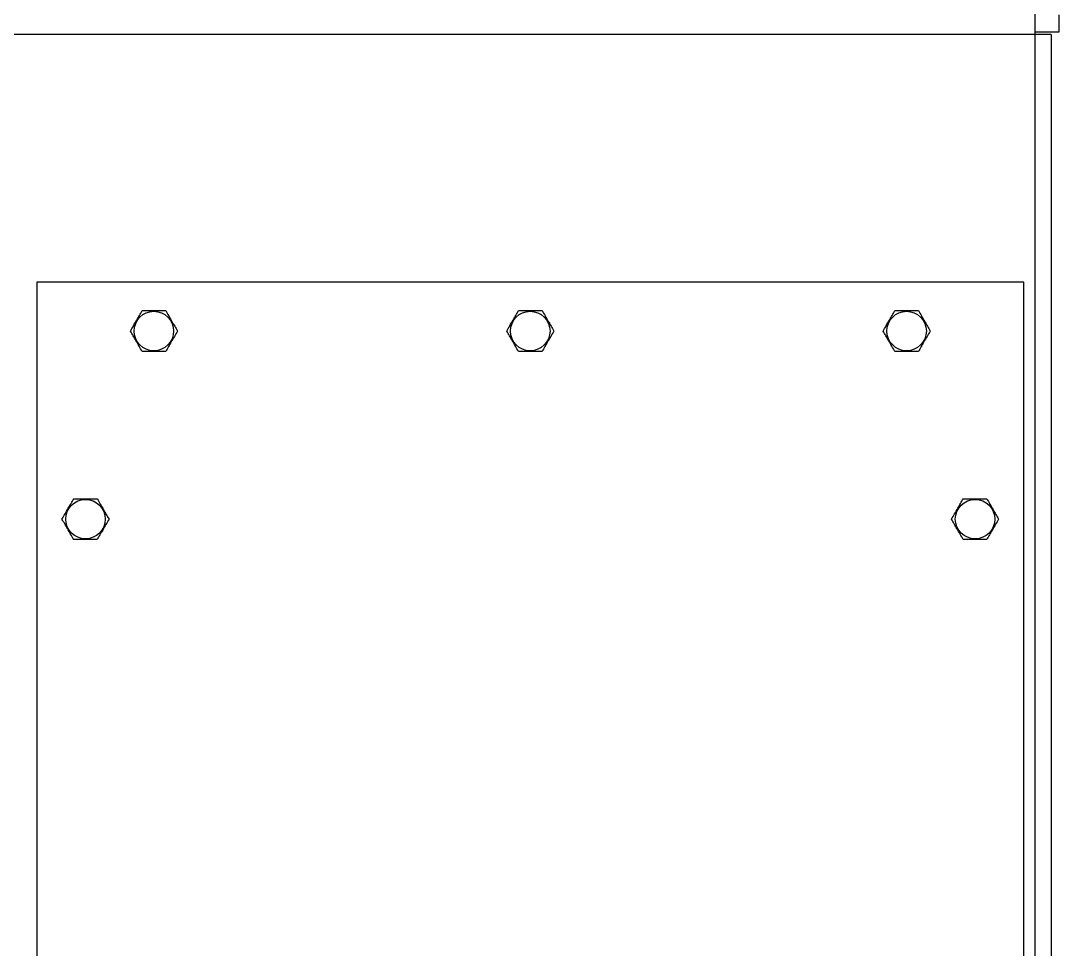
# Model space of a CAD drawing. Header units: millimetres. Extents: x 1293 to 41893, y 1011 to 26911.
# Drawn here: x 10879 to 11283.7, y 14736 to 15098 of the extents above; entities that cross this region are included whole.
import ezdxf

# ---------------------------------------------------------------- set-up
doc = ezdxf.new("R2010")
doc.units = ezdxf.units.MM
doc.header["$LTSCALE"] = 50
doc.layers.add('MAQUINAS', color=11, linetype='Continuous')

msp = doc.modelspace()

# ---------------------------------------------------------------- linework, layer by layer
at = {"color": 7, "linetype": 'Continuous', "lineweight": 25}
for p, q in [((11274.2568163, 15161.0592064), (11274.2568163, 14046.3592064)), ((11280.6068163, 15092.7092064), (10510.923483, 15092.7092064)), ((11280.6068163, 15092.7092064), (11280.6068163, 14114.7092064)), ((10885.2568163, 14996.0425398), (10885.2568163, 14211.3758731)), ((11269.923483, 14996.0425398), (10885.2568163, 14996.0425398)), ((11269.923483, 14211.3758731), (11269.923483, 14996.0425398))]:
    msp.add_line(p, q, dxfattribs=at)
for centre in [(10930.923483, 14977.0425398), (11077.5901497, 14977.0425398), (11224.2568163, 14977.0425398), (10904.2568163, 14903.7092064), (11250.923483, 14903.7092064)]:
    msp.add_circle(centre, 7.6922355, dxfattribs=at)
for points, knots in [([(10921.7580475, 14977.0425398), (10922.1557989, 14977.7314655), (10922.9599272, 14979.1242565), (10924.1513422, 14981.1878478), (10925.290247, 14983.1604888), (10925.9884599, 14984.369829), (10926.3407652, 14984.9800398)], [0, 0, 0, 0, 0.2646074189, 0.5349529001, 0.765345785, 1, 1, 1, 1]), ([(10926.3407652, 14984.9800398), (10927.4413417, 14984.9800398), (10929.2950524, 14984.9800398), (10932.007834, 14984.9800398), (10933.9607522, 14984.9800398), (10935.1162426, 14984.9800398), (10935.5062008, 14984.9800398)], [0, 0, 0, 0, 0.3642915345, 0.6135794143, 0.8695896666, 1, 1, 1, 1]), ([(10935.5062008, 14984.9800398), (10935.9039522, 14984.291114), (10936.7080805, 14982.898323), (10937.8994954, 14980.8347318), (10939.0384002, 14978.8620908), (10939.7366131, 14977.6527506), (10940.0889185, 14977.0425398)], [0, 0, 0, 0, 0.2646074189, 0.5349529001, 0.765345785, 1, 1, 1, 1]), ([(11068.4247141, 14977.0425398), (11068.8224656, 14977.7314655), (11069.6265939, 14979.1242565), (11070.8180088, 14981.1878478), (11071.9569136, 14983.1604888), (11072.6551265, 14984.369829), (11073.0074319, 14984.9800398)], [0, 0, 0, 0, 0.2646074189, 0.5349529001, 0.765345785, 1, 1, 1, 1]), ([(11073.0074319, 14984.9800398), (11074.1080084, 14984.9800398), (11075.961719, 14984.9800398), (11078.6745007, 14984.9800398), (11080.6274189, 14984.9800398), (11081.7829092, 14984.9800398), (11082.1728674, 14984.9800398)], [0, 0, 0, 0, 0.3642915345, 0.6135794143, 0.8695896666, 1, 1, 1, 1]), ([(11082.1728674, 14984.9800398), (11082.5706189, 14984.291114), (11083.3747471, 14982.898323), (11084.5661621, 14980.8347318), (11085.7050669, 14978.8620908), (11086.4032798, 14977.6527506), (11086.7555852, 14977.0425398)], [0, 0, 0, 0, 0.2646074189, 0.5349529001, 0.765345785, 1, 1, 1, 1]), ([(11215.0913808, 14977.0425398), (11215.4891323, 14977.7314655), (11216.2932605, 14979.1242565), (11217.4846755, 14981.1878478), (11218.6235803, 14983.1604888), (11219.3217932, 14984.369829), (11219.6740986, 14984.9800398)], [0, 0, 0, 0, 0.26460741893, 0.53495290009, 0.765345785, 1, 1, 1, 1]), ([(11219.6740986, 14984.9800398), (11220.7746751, 14984.9800398), (11222.6283857, 14984.9800398), (11225.3411673, 14984.9800398), (11227.2940856, 14984.9800398), (11228.4495759, 14984.9800398), (11228.8395341, 14984.9800398)], [0, 0, 0, 0, 0.36429153448, 0.61357941431, 0.86958966661, 1, 1, 1, 1]), ([(11228.8395341, 14984.9800398), (11229.2372856, 14984.291114), (11230.0414138, 14982.898323), (11231.2328288, 14980.8347318), (11232.3717336, 14978.8620908), (11233.0699465, 14977.6527506), (11233.4222519, 14977.0425398)], [0, 0, 0, 0, 0.2646074189, 0.5349529001, 0.765345785, 1, 1, 1, 1]), ([(10926.3407652, 14969.1050398), (10925.9430138, 14969.7939655), (10925.1388855, 14971.1867565), (10923.9474706, 14973.2503478), (10922.8085658, 14975.2229888), (10922.1103529, 14976.432329), (10921.7580475, 14977.0425398)], [0, 0, 0, 0, 0.2646074189, 0.5349529001, 0.765345785, 1, 1, 1, 1]), ([(10940.0889185, 14977.0425398), (10939.6911671, 14976.353614), (10938.8870388, 14974.960823), (10937.6956238, 14972.8972318), (10936.556719, 14970.9245908), (10935.8585061, 14969.7152506), (10935.5062008, 14969.1050398)], [0, 0, 0, 0, 0.2646074189, 0.5349529001, 0.765345785, 1, 1, 1, 1]), ([(11073.0074319, 14969.1050398), (11072.6096804, 14969.7939655), (11071.8055522, 14971.1867565), (11070.6141372, 14973.2503478), (11069.4752324, 14975.2229888), (11068.7770195, 14976.432329), (11068.4247141, 14977.0425398)], [0, 0, 0, 0, 0.26460741893, 0.53495290009, 0.765345785, 1, 1, 1, 1]), ([(11086.7555852, 14977.0425398), (11086.3578337, 14976.353614), (11085.5537055, 14974.960823), (11084.3622905, 14972.8972318), (11083.2233857, 14970.9245908), (11082.5251728, 14969.7152506), (11082.1728674, 14969.1050398)], [0, 0, 0, 0, 0.2646074189, 0.5349529001, 0.765345785, 1, 1, 1, 1]), ([(11219.6740986, 14969.1050398), (11219.2763471, 14969.7939655), (11218.4722188, 14971.1867565), (11217.2808039, 14973.2503478), (11216.1418991, 14975.2229888), (11215.4436862, 14976.432329), (11215.0913808, 14977.0425398)], [0, 0, 0, 0, 0.2646074189, 0.5349529001, 0.765345785, 1, 1, 1, 1]), ([(11233.4222519, 14977.0425398), (11233.0245004, 14976.353614), (11232.2203721, 14974.960823), (11231.0289572, 14972.8972318), (11229.8900524, 14970.9245908), (11229.1918395, 14969.7152506), (11228.8395341, 14969.1050398)], [0, 0, 0, 0, 0.26460741893, 0.53495290009, 0.765345785, 1, 1, 1, 1]), ([(10935.5062008, 14969.1050398), (10935.1162362, 14969.1050398), (10933.9799059, 14969.1050398), (10932.0281012, 14969.1050398), (10929.3144084, 14969.1050398), (10927.4413387, 14969.1050398), (10926.3407652, 14969.1050398)], [0, 0, 0, 0, 0.13041086731, 0.3800085011, 0.63570697405, 1, 1, 1, 1]), ([(11082.1728674, 14969.1050398), (11081.7829029, 14969.1050398), (11080.6465725, 14969.1050398), (11078.6947679, 14969.1050398), (11075.981075, 14969.1050398), (11074.1080054, 14969.1050398), (11073.0074319, 14969.1050398)], [0, 0, 0, 0, 0.1304108673, 0.3800085011, 0.635706974, 1, 1, 1, 1]), ([(11228.8395341, 14969.1050398), (11228.4495696, 14969.1050398), (11227.3132392, 14969.1050398), (11225.3614345, 14969.1050398), (11222.6477417, 14969.1050398), (11220.7746721, 14969.1050398), (11219.6740986, 14969.1050398)], [0, 0, 0, 0, 0.1304108673, 0.3800085011, 0.635706974, 1, 1, 1, 1]), ([(10895.0913808, 14903.7092064), (10895.4891323, 14904.3981322), (10896.2932605, 14905.7909232), (10897.4846755, 14907.8545144), (10898.6235803, 14909.8271554), (10899.3217932, 14911.0364956), (10899.6740986, 14911.6467064)], [0, 0, 0, 0, 0.2646074189, 0.5349529001, 0.765345785, 1, 1, 1, 1]), ([(10899.6740986, 14911.6467064), (10900.7746751, 14911.6467064), (10902.6283857, 14911.6467064), (10905.3411673, 14911.6467064), (10907.2940856, 14911.6467064), (10908.4495759, 14911.6467064), (10908.8395341, 14911.6467064)], [0, 0, 0, 0, 0.36429153448, 0.61357941431, 0.86958966661, 1, 1, 1, 1]), ([(10908.8395341, 14911.6467064), (10909.2372856, 14910.9577807), (10910.0414138, 14909.5649897), (10911.2328288, 14907.5013985), (10912.3717336, 14905.5287575), (10913.0699465, 14904.3194173), (10913.4222519, 14903.7092064)], [0, 0, 0, 0, 0.2646074189, 0.5349529001, 0.765345785, 1, 1, 1, 1]), ([(11241.7580475, 14903.7092064), (11242.1557989, 14904.3981322), (11242.9599272, 14905.7909232), (11244.1513422, 14907.8545144), (11245.290247, 14909.8271554), (11245.9884599, 14911.0364956), (11246.3407652, 14911.6467064)], [0, 0, 0, 0, 0.26460741893, 0.53495290009, 0.765345785, 1, 1, 1, 1]), ([(11246.3407652, 14911.6467064), (11247.4413417, 14911.6467064), (11249.2950524, 14911.6467064), (11252.007834, 14911.6467064), (11253.9607522, 14911.6467064), (11255.1162426, 14911.6467064), (11255.5062008, 14911.6467064)], [0, 0, 0, 0, 0.36429153448, 0.61357941431, 0.86958966661, 1, 1, 1, 1]), ([(11255.5062008, 14911.6467064), (11255.9039522, 14910.9577807), (11256.7080805, 14909.5649897), (11257.8994954, 14907.5013985), (11259.0384002, 14905.5287575), (11259.7366131, 14904.3194173), (11260.0889185, 14903.7092064)], [0, 0, 0, 0, 0.2646074189, 0.5349529001, 0.765345785, 1, 1, 1, 1]), ([(10899.6740986, 14895.7717064), (10899.2763471, 14896.4606322), (10898.4722188, 14897.8534232), (10897.2808039, 14899.9170144), (10896.1418991, 14901.8896554), (10895.4436862, 14903.0989956), (10895.0913808, 14903.7092064)], [0, 0, 0, 0, 0.26460741893, 0.53495290009, 0.765345785, 1, 1, 1, 1]), ([(10913.4222519, 14903.7092064), (10913.0245004, 14903.0202807), (10912.2203721, 14901.6274897), (10911.0289572, 14899.5638985), (10909.8900524, 14897.5912575), (10909.1918395, 14896.3819173), (10908.8395341, 14895.7717064)], [0, 0, 0, 0, 0.2646074189, 0.5349529001, 0.765345785, 1, 1, 1, 1]), ([(11246.3407652, 14895.7717064), (11245.9430138, 14896.4606322), (11245.1388855, 14897.8534232), (11243.9474706, 14899.9170144), (11242.8085658, 14901.8896554), (11242.1103529, 14903.0989956), (11241.7580475, 14903.7092064)], [0, 0, 0, 0, 0.26460741893, 0.53495290009, 0.765345785, 1, 1, 1, 1]), ([(11260.0889185, 14903.7092064), (11259.6911671, 14903.0202807), (11258.8870388, 14901.6274897), (11257.6956238, 14899.5638985), (11256.556719, 14897.5912575), (11255.8585061, 14896.3819173), (11255.5062008, 14895.7717064)], [0, 0, 0, 0, 0.26460741893, 0.53495290009, 0.765345785, 1, 1, 1, 1]), ([(10908.8395341, 14895.7717064), (10908.4495696, 14895.7717064), (10907.3132392, 14895.7717064), (10905.3614345, 14895.7717064), (10902.6477417, 14895.7717064), (10900.7746721, 14895.7717064), (10899.6740986, 14895.7717064)], [0, 0, 0, 0, 0.1304108673, 0.3800085011, 0.635706974, 1, 1, 1, 1]), ([(11255.5062008, 14895.7717064), (11255.1162362, 14895.7717064), (11253.9799059, 14895.7717064), (11252.0281012, 14895.7717064), (11249.3144084, 14895.7717064), (11247.4413387, 14895.7717064), (11246.3407652, 14895.7717064)], [0, 0, 0, 0, 0.1304108673, 0.3800085011, 0.635706974, 1, 1, 1, 1])]:
    msp.add_open_spline(points, degree=3, knots=knots, dxfattribs=at)
at = {"layer": 'MAQUINAS', "linetype": 'Continuous', "lineweight": 25}
for p, q in [((11283.7268163, 15093.7092064), (11283.7268163, 15100.3758731)), ((11274.2568163, 15093.7092064), (11283.7268163, 15093.7092064))]:
    msp.add_line(p, q, dxfattribs=at)

doc.saveas('drawing.dxf')
